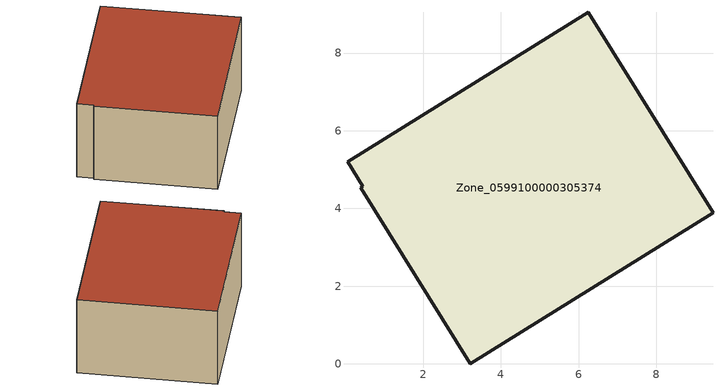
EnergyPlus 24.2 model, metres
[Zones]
Zone_0599100000305374
 floor ground (C_G): 0.45,4.58 0.05,5.2 6.25,9.05 9.46,3.89 3.21,0 0.39,4.54 z0
 wall outside (C_F): 9.46,3.89 6.25,9.05 0.05,5.2 0.45,4.58 0.39,4.54 3.21,0 9.46,3.89 z0:3.83
 roof outside (C_R): 0.05,5.2 0.45,4.58 0.39,4.54 3.21,0 9.46,3.89 6.25,9.05 z3.83
[BUILDING]
Pand.0599100000305374: North Axis=0; Terrain=City; Loads Convergence Tolerance Value=0.04; Temperature Convergence Tolerance Value=0.4; Solar Distribution=FullExterior; Maximum Number of Warmup Days=25; Minimum Number of Warmup Days=1
[Site:Location]
Rotterdam.The.Hague.AP_ZH_NLD Design_Conditions: Latitude=51.96; Longitude=4.45; Time Zone=1; Elevation=-4.5
[SITE:GROUNDTEMPERATURE:BUILDINGSURFACE]
18, 18, 18, 18, 18, 18, 18, 18, 18, 18, 18, 18
[MATERIAL] Thermal Absorptance=0.9; Solar Absorptance=0.7; Visible Absorptance=0.7
Name | Roughness | Thickness | Conductivity | Density | Specific Heat
G.TI.1946 | MediumSmooth | 0.15 | 1 | 540 | 1210
F.TI.1946 | Rough | 0.3 | 0.857143 | 1920 | 840
R.TI.1946 | MediumRough | 0.2 | 0.1 | 1500 | 1000
[CONSTRUCTION]
C_G: G.TI.1946
C_F: F.TI.1946
C_R: R.TI.1946
[ZONE]
Zone_0599100000305374: Type=1; Multiplier=1; Ceiling Height=Autocalculate; Volume=Autocalculate; Floor Area=autocalculate; Part of Total Floor Area=Yes
[ZONEINFILTRATION:DESIGNFLOWRATE]
Infil_Zone_0599100000305374: Zone or ZoneList or Space or SpaceList=Zone_0599100000305374; Schedule=AlwaysOn; Design Flow Rate Calculation Method=Flow/Area; Flow Rate per Floor Area=0.003; Constant Term Coefficient=1; Temperature Term Coefficient=0; Velocity Term Coefficient=0; Velocity Squared Term Coefficient=0
[HVACTEMPLATE:ZONE:IDEALLOADSAIRSYSTEM]
Zone_0599100000305374: Maximum Heating Supply Air Temperature=50; Minimum Cooling Supply Air Temperature=13; Maximum Heating Supply Air Humidity Ratio=0.0156; Minimum Cooling Supply Air Humidity Ratio=0.0077; Heating Limit=NoLimit; Cooling Limit=NoLimit; Dehumidification Control Type=ConstantSensibleHeatRatio; Cooling Sensible Heat Ratio=0.7; Dehumidification Setpoint=60; Humidification Control Type=None; Humidification Setpoint=30; Outdoor Air Method=None; Outdoor Air Flow Rate per Person=0.00944; Outdoor Air Flow Rate per Zone Floor Area=0; Outdoor Air Flow Rate per Zone=0; Demand Controlled Ventilation Type=None; Outdoor Air Economizer Type=NoEconomizer; Heat Recovery Type=None; Sensible Heat Recovery Effectiveness=0.7; Latent Heat Recovery Effectiveness=0.65
[ZONECONTROL:THERMOSTAT]
ThermostatControl_Zone_0599100000305374: Zone or ZoneList=Zone_0599100000305374; Control Type Schedule=DualSetpointControlType; Control 1=Thermostat_Zone_0599100000305374; Temperature Difference Between Cutout And Setpoint=0
[THERMOSTATSETPOINT:DUALSETPOINT]
Thermostat_Zone_0599100000305374: Heating Setpoint Temperature Schedule=HeatingSetpoint_Zone_0599100000305374; Cooling Setpoint Temperature Schedule=CoolingSetpoint_Zone_0599100000305374
[SCHEDULE:COMPACT]
HeatingSetpoint_Zone_0599100000305374: Through: 12/31, For: AllDays, Until: 24:00, 21
CoolingSetpoint_Zone_0599100000305374: Through: 12/31, For: AllDays, Until: 24:00, 24
DualSetpointControlType: Through: 12/31, For: AllDays, Until: 24:00, 4
AlwaysOn: Through: 12/31, For: AllDays, Until: 24:00, 1
